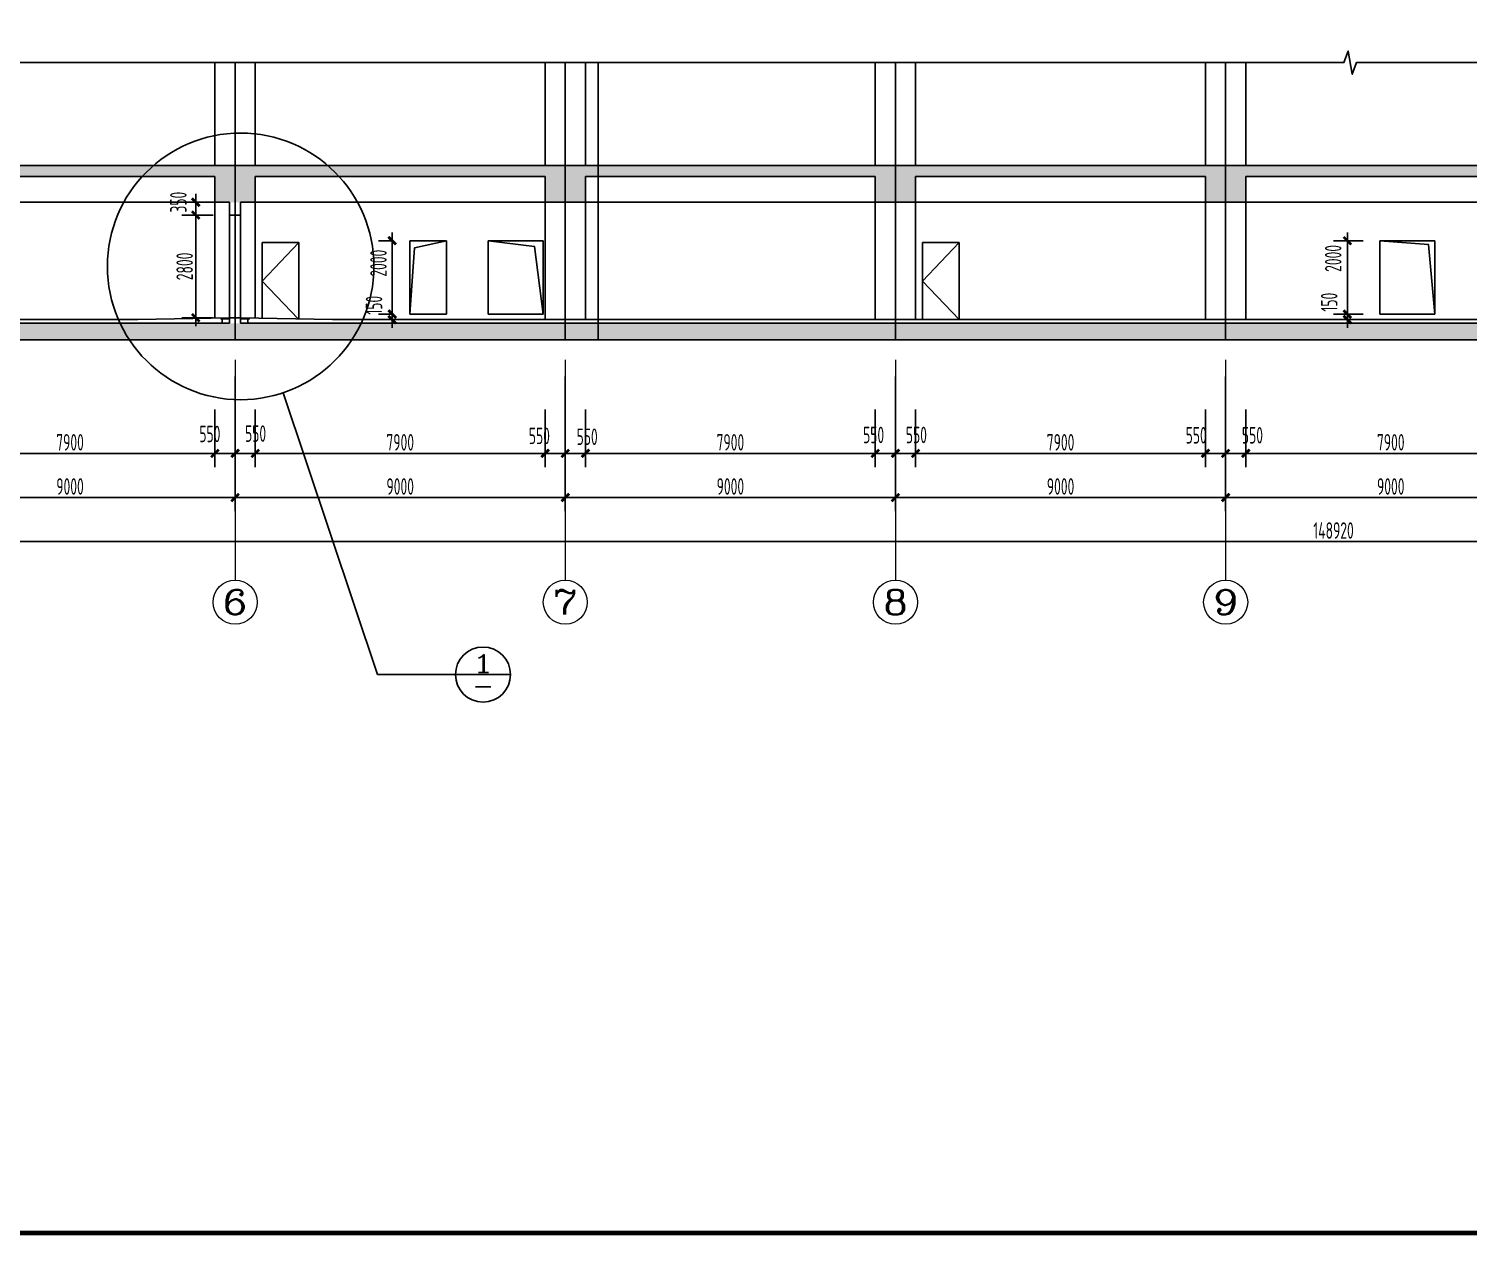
# Model space of a CAD drawing. Extents: x 1596194 to 1987057, y -212608 to 63160.
# Drawn here: x 1689812 to 1729047, y -212608 to -179728 of the extents above; entities that cross this region are included whole.
import ezdxf
from ezdxf.enums import TextEntityAlignment as Align

# ---------------------------------------------------------------- set-up
doc = ezdxf.new("R2010")
doc.units = 0
doc.header["$LTSCALE"] = 100
doc.header["$MEASUREMENT"] = 0
doc.layers.get('0').update_dxf_attribs({"linetype": 'CONTINUOUS'})
doc.layers.get('DEFPOINTS').update_dxf_attribs({"linetype": 'CONTINUOUS'})
doc.layers.add('AXIS', color=3, linetype='CONTINUOUS', lineweight=9)
for name, color, linetype in [('AXIS_TEXT', 7, 'CONTINUOUS'), ('COLUMN', 1, 'CONTINUOUS'), ('DOTE', 251, 'CONTINUOUS'), ('HA', 150, 'CONTINUOUS'), ('PUB_DIM', 3, 'CONTINUOUS'), ('PUB_TEXT', 30, 'CONTINUOUS'), ('WALL', 2, 'CONTINUOUS'), ('WINDOW', 4, 'CONTINUOUS')]:
    doc.layers.add(name, color=color, linetype=linetype)
doc.styles.add('_TCH_AXIS', font='COMPLEX.shx', dxfattribs={"width": 0.55})
doc.styles.add('_TCH_LABEL', font='COMPLEX', dxfattribs={"bigfont": 'GBCBIG'})
doc.styles.add('COMPLEX', font='COMPLEX.shx')
doc.styles.add('DIM_FONT', font='SYSZ.shx', dxfattribs={"width": 0.7, "bigfont": 'SYFS.shx'})
doc.dimstyles.new('DIMN150', dxfattribs={"dimscale": 1.5, "dimtxt": 300, "dimasz": 1, "dimexe": 250, "dimexo": 300, "dimgap": 30, "dimtad": 1, "dimdec": 0, "dimzin": 0, "dimdsep": 46, "dimtxsty": 'DIM_FONT', "dimblk": 'ARCHTICK', "dimcen": 0.09, "dimclrt": 7, "dimazin": 2, "dimtfac": 1, "dimtdec": 0, "dimtix": 1, "dimtmove": 2, "dimatfit": 3, "dimldrblk": 'DOT', "dimfxl": 0, "dimtolj": 1, "dimtzin": 0, "dimarcsym": 0})

# ---------------------------------------------------------------- blocks, each defined once
blk = doc.blocks.new('_archtick')
blk.add_line((-150, 0), (150, 0))
at = {"const_width": 50}
blk.add_lwpolyline([(-70, -70), (70, 70)], dxfattribs=at)
blk = doc.blocks.new('*D249')
at = {"layer": 'DEFPOINTS', "color": 0}
for p in [(1725753, -185504), (1726636, -185504), (1726636, -187504)]:
    blk.add_point(p, dxfattribs=at)
at = {"layer": 'PUB_DIM', "color": 0, "lineweight": -2}
for p, q in [((1726186, -185504), (1725378, -185504)), ((1725753, -187504), (1725753, -185504)), ((1726186, -187504), (1725378, -187504))]:
    blk.add_line(p, q, dxfattribs=at)
at = {"layer": 'PUB_DIM', "color": 0, "lineweight": -2, "xscale": 1.5, "yscale": 1.5, "zscale": 1.5}
for p, rotation in [((1725753, -185504), 90), ((1725753, -187504), 270)]:
    blk.add_blockref('_archtick', p, dxfattribs=dict(at, rotation=rotation))
at = {"layer": 'PUB_DIM', "color": 7, "insert": (1725368, -185986), "char_height": 450, "attachment_point": 5, "rotation": 90, "style": 'DIM_FONT'}
blk.add_mtext('\\A1;2000', dxfattribs=at)
blk = doc.blocks.new('_Dot')
at = {"color": 0, "linetype": 'ByBlock', "lineweight": -2}
blk.add_line((-0.5, 0), (-1, 0), dxfattribs=at)
at = {"color": 0, "linetype": 'ByBlock', "const_width": 0.5}
blk.add_lwpolyline([(-0.25, 0, 1), (0.25, 0, 1)], format="xyb", close=True, dxfattribs=at)
blk = doc.blocks.new('*D250')
at = {"layer": 'DEFPOINTS', "color": 0}
for p in [(1725753, -187504), (1726636, -187504), (1726636, -187654)]:
    blk.add_point(p, dxfattribs=at)
at = {"layer": 'PUB_DIM', "color": 0, "lineweight": -2}
for p, q in [((1726186, -187504), (1725378, -187504)), ((1725753, -187654), (1725753, -187504)), ((1726186, -187654), (1725378, -187654))]:
    blk.add_line(p, q, dxfattribs=at)
at = {"layer": 'PUB_DIM', "color": 0, "lineweight": -2, "xscale": 1.5, "yscale": 1.5, "zscale": 1.5}
for p, rotation in [((1725753, -187504), 90), ((1725753, -187654), 270)]:
    blk.add_blockref('_archtick', p, dxfattribs=dict(at, rotation=rotation))
at = {"layer": 'PUB_DIM', "color": 7, "insert": (1725258, -187178), "char_height": 450, "attachment_point": 5, "rotation": 90, "style": 'DIM_FONT'}
blk.add_mtext('\\A1;150', dxfattribs=at)
blk = doc.blocks.new('*D255')
at = {"layer": 'DEFPOINTS', "color": 0}
for p in [(1699718, -185504), (1700196, -185504), (1700196, -187504)]:
    blk.add_point(p, dxfattribs=at)
at = {"layer": 'PUB_DIM', "color": 0, "lineweight": -2}
for p, q in [((1699746, -185504), (1699343, -185504)), ((1699718, -187504), (1699718, -185504)), ((1699746, -187504), (1699343, -187504))]:
    blk.add_line(p, q, dxfattribs=at)
at = {"layer": 'PUB_DIM', "color": 0, "lineweight": -2, "xscale": 1.5, "yscale": 1.5, "zscale": 1.5}
for p, rotation in [((1699718, -185504), 90), ((1699718, -187504), 270)]:
    blk.add_blockref('_archtick', p, dxfattribs=dict(at, rotation=rotation))
at = {"layer": 'PUB_DIM', "color": 7, "insert": (1699343, -186116), "char_height": 450, "attachment_point": 5, "rotation": 90, "style": 'DIM_FONT'}
blk.add_mtext('\\A1;2000', dxfattribs=at)
blk = doc.blocks.new('*D256')
at = {"layer": 'DEFPOINTS', "color": 0}
for p in [(1699718, -187504), (1700196, -187504), (1700196, -187654)]:
    blk.add_point(p, dxfattribs=at)
at = {"layer": 'PUB_DIM', "color": 0, "lineweight": -2}
for p, q in [((1699746, -187504), (1699343, -187504)), ((1699718, -187654), (1699718, -187504)), ((1699746, -187654), (1699343, -187654))]:
    blk.add_line(p, q, dxfattribs=at)
at = {"layer": 'PUB_DIM', "color": 0, "lineweight": -2, "xscale": 1.5, "yscale": 1.5, "zscale": 1.5}
for p, rotation in [((1699718, -187504), 90), ((1699718, -187654), 270)]:
    blk.add_blockref('_archtick', p, dxfattribs=dict(at, rotation=rotation))
at = {"layer": 'PUB_DIM', "color": 7, "insert": (1699223, -187262), "char_height": 450, "attachment_point": 5, "rotation": 90, "style": 'DIM_FONT'}
blk.add_mtext('\\A1;150', dxfattribs=at)
blk = doc.blocks.new('*D257')
at = {"layer": 'DEFPOINTS', "color": 0}
for p in [(1694363, -184804), (1695286, -184804), (1695286, -187604)]:
    blk.add_point(p, dxfattribs=at)
at = {"layer": 'PUB_DIM', "color": 0, "lineweight": -2}
for p, q in [((1694836, -184804), (1693988, -184804)), ((1694363, -187604), (1694363, -184804)), ((1694836, -187604), (1693988, -187604))]:
    blk.add_line(p, q, dxfattribs=at)
at = {"layer": 'PUB_DIM', "color": 0, "lineweight": -2, "xscale": 1.5, "yscale": 1.5, "zscale": 1.5}
for p, rotation in [((1694363, -184804), 90), ((1694363, -187604), 270)]:
    blk.add_blockref('_archtick', p, dxfattribs=dict(at, rotation=rotation))
at = {"layer": 'PUB_DIM', "color": 7, "insert": (1694060, -186204), "char_height": 450, "attachment_point": 5, "rotation": 90, "style": 'DIM_FONT'}
blk.add_mtext('\\A1;2800', dxfattribs=at)
blk = doc.blocks.new('*D258')
at = {"layer": 'DEFPOINTS', "color": 0}
for p in [(1694363, -184454), (1695286, -184454), (1695286, -184804)]:
    blk.add_point(p, dxfattribs=at)
at = {"layer": 'PUB_DIM', "color": 0, "lineweight": -2}
for p, q in [((1694836, -184454), (1693988, -184454)), ((1694363, -184804), (1694363, -184454)), ((1694836, -184804), (1693988, -184804))]:
    blk.add_line(p, q, dxfattribs=at)
at = {"layer": 'PUB_DIM', "color": 0, "lineweight": -2, "xscale": 1.5, "yscale": 1.5, "zscale": 1.5}
for p, rotation in [((1694363, -184454), 90), ((1694363, -184804), 270)]:
    blk.add_blockref('_archtick', p, dxfattribs=dict(at, rotation=rotation))
at = {"layer": 'PUB_DIM', "color": 7, "insert": (1693889, -184453), "char_height": 450, "attachment_point": 5, "rotation": 90, "style": 'DIM_FONT'}
blk.add_mtext('\\A1;350', dxfattribs=at)
blk = doc.blocks.new('*D452')
at = {"layer": 'DEFPOINTS', "color": 0}
for p in [(1722986, -189654), (1730886, -189654), (1730886, -191300)]:
    blk.add_point(p, dxfattribs=at)
at = {"layer": 'PUB_DIM', "color": 0, "lineweight": -2}
for p, q in [((1722986, -190104), (1722986, -191675)), ((1730886, -190104), (1730886, -191675)), ((1722986, -191300), (1730886, -191300))]:
    blk.add_line(p, q, dxfattribs=at)
at = {"layer": 'PUB_DIM', "color": 0, "lineweight": -2, "xscale": 1.5, "yscale": 1.5, "zscale": 1.5, "rotation": 180}
blk.add_blockref('_archtick', (1722986, -191300), dxfattribs=at)
at = {"layer": 'PUB_DIM', "color": 0, "lineweight": -2, "xscale": 1.5, "yscale": 1.5, "zscale": 1.5}
blk.add_blockref('_archtick', (1730886, -191300), dxfattribs=at)
at = {"layer": 'PUB_DIM', "color": 7, "insert": (1726936, -190998), "char_height": 450, "attachment_point": 5, "style": 'DIM_FONT'}
blk.add_mtext('\\A1;7900', dxfattribs=at)
blk = doc.blocks.new('*D453')
at = {"layer": 'DEFPOINTS', "color": 0}
for p in [(1722436, -189654), (1722986, -189654), (1722986, -191300)]:
    blk.add_point(p, dxfattribs=at)
at = {"layer": 'PUB_DIM', "color": 0, "lineweight": -2}
for p, q in [((1722436, -190104), (1722436, -191675)), ((1722986, -190104), (1722986, -191675)), ((1722436, -191300), (1722986, -191300))]:
    blk.add_line(p, q, dxfattribs=at)
at = {"layer": 'PUB_DIM', "color": 0, "lineweight": -2, "xscale": 1.5, "yscale": 1.5, "zscale": 1.5, "rotation": 180}
blk.add_blockref('_archtick', (1722436, -191300), dxfattribs=at)
at = {"layer": 'PUB_DIM', "color": 0, "lineweight": -2, "xscale": 1.5, "yscale": 1.5, "zscale": 1.5}
blk.add_blockref('_archtick', (1722986, -191300), dxfattribs=at)
at = {"layer": 'PUB_DIM', "color": 7, "insert": (1723166, -190806), "char_height": 450, "attachment_point": 5, "style": 'DIM_FONT'}
blk.add_mtext('\\A1;550', dxfattribs=at)
blk = doc.blocks.new('*D454')
at = {"layer": 'DEFPOINTS', "color": 0}
for p in [(1721886, -189654), (1722436, -189654), (1722436, -191300)]:
    blk.add_point(p, dxfattribs=at)
at = {"layer": 'PUB_DIM', "color": 0, "lineweight": -2}
for p, q in [((1721886, -190104), (1721886, -191675)), ((1722436, -190104), (1722436, -191675)), ((1721886, -191300), (1722436, -191300))]:
    blk.add_line(p, q, dxfattribs=at)
at = {"layer": 'PUB_DIM', "color": 0, "lineweight": -2, "xscale": 1.5, "yscale": 1.5, "zscale": 1.5, "rotation": 180}
blk.add_blockref('_archtick', (1721886, -191300), dxfattribs=at)
at = {"layer": 'PUB_DIM', "color": 0, "lineweight": -2, "xscale": 1.5, "yscale": 1.5, "zscale": 1.5}
blk.add_blockref('_archtick', (1722436, -191300), dxfattribs=at)
at = {"layer": 'PUB_DIM', "color": 7, "insert": (1721633, -190806), "char_height": 450, "attachment_point": 5, "style": 'DIM_FONT'}
blk.add_mtext('\\A1;550', dxfattribs=at)
blk = doc.blocks.new('*D455')
at = {"layer": 'DEFPOINTS', "color": 0}
for p in [(1713986, -189654), (1721886, -189654), (1721886, -191300)]:
    blk.add_point(p, dxfattribs=at)
at = {"layer": 'PUB_DIM', "color": 0, "lineweight": -2}
for p, q in [((1713986, -190104), (1713986, -191675)), ((1721886, -190104), (1721886, -191675)), ((1713986, -191300), (1721886, -191300))]:
    blk.add_line(p, q, dxfattribs=at)
at = {"layer": 'PUB_DIM', "color": 0, "lineweight": -2, "xscale": 1.5, "yscale": 1.5, "zscale": 1.5, "rotation": 180}
blk.add_blockref('_archtick', (1713986, -191300), dxfattribs=at)
at = {"layer": 'PUB_DIM', "color": 0, "lineweight": -2, "xscale": 1.5, "yscale": 1.5, "zscale": 1.5}
blk.add_blockref('_archtick', (1721886, -191300), dxfattribs=at)
at = {"layer": 'PUB_DIM', "color": 7, "insert": (1717936, -190998), "char_height": 450, "attachment_point": 5, "style": 'DIM_FONT'}
blk.add_mtext('\\A1;7900', dxfattribs=at)
blk = doc.blocks.new('*D456')
at = {"layer": 'DEFPOINTS', "color": 0}
for p in [(1713436, -189654), (1713986, -189654), (1713986, -191300)]:
    blk.add_point(p, dxfattribs=at)
at = {"layer": 'PUB_DIM', "color": 0, "lineweight": -2}
for p, q in [((1713436, -190104), (1713436, -191675)), ((1713986, -190104), (1713986, -191675)), ((1713436, -191300), (1713986, -191300))]:
    blk.add_line(p, q, dxfattribs=at)
at = {"layer": 'PUB_DIM', "color": 0, "lineweight": -2, "xscale": 1.5, "yscale": 1.5, "zscale": 1.5, "rotation": 180}
blk.add_blockref('_archtick', (1713436, -191300), dxfattribs=at)
at = {"layer": 'PUB_DIM', "color": 0, "lineweight": -2, "xscale": 1.5, "yscale": 1.5, "zscale": 1.5}
blk.add_blockref('_archtick', (1713986, -191300), dxfattribs=at)
at = {"layer": 'PUB_DIM', "color": 7, "insert": (1714006, -190797), "char_height": 450, "attachment_point": 5, "style": 'DIM_FONT'}
blk.add_mtext('\\A1;550', dxfattribs=at)
blk = doc.blocks.new('*D457')
at = {"layer": 'DEFPOINTS', "color": 0}
for p in [(1712886, -189654), (1713436, -189654), (1713436, -191300)]:
    blk.add_point(p, dxfattribs=at)
at = {"layer": 'PUB_DIM', "color": 0, "lineweight": -2}
for p, q in [((1712886, -190104), (1712886, -191675)), ((1713436, -190104), (1713436, -191675)), ((1712886, -191300), (1713436, -191300))]:
    blk.add_line(p, q, dxfattribs=at)
at = {"layer": 'PUB_DIM', "color": 0, "lineweight": -2, "xscale": 1.5, "yscale": 1.5, "zscale": 1.5, "rotation": 180}
blk.add_blockref('_archtick', (1712886, -191300), dxfattribs=at)
at = {"layer": 'PUB_DIM', "color": 0, "lineweight": -2, "xscale": 1.5, "yscale": 1.5, "zscale": 1.5}
blk.add_blockref('_archtick', (1713436, -191300), dxfattribs=at)
at = {"layer": 'PUB_DIM', "color": 7, "insert": (1712840, -190797), "char_height": 450, "attachment_point": 5, "style": 'DIM_FONT'}
blk.add_mtext('\\A1;550', dxfattribs=at)
blk = doc.blocks.new('*D458')
at = {"layer": 'DEFPOINTS', "color": 0}
for p in [(1704986, -189654), (1712886, -189654), (1712886, -191300)]:
    blk.add_point(p, dxfattribs=at)
at = {"layer": 'PUB_DIM', "color": 0, "lineweight": -2}
for p, q in [((1704986, -190104), (1704986, -191675)), ((1712886, -190104), (1712886, -191675)), ((1704986, -191300), (1712886, -191300))]:
    blk.add_line(p, q, dxfattribs=at)
at = {"layer": 'PUB_DIM', "color": 0, "lineweight": -2, "xscale": 1.5, "yscale": 1.5, "zscale": 1.5, "rotation": 180}
blk.add_blockref('_archtick', (1704986, -191300), dxfattribs=at)
at = {"layer": 'PUB_DIM', "color": 0, "lineweight": -2, "xscale": 1.5, "yscale": 1.5, "zscale": 1.5}
blk.add_blockref('_archtick', (1712886, -191300), dxfattribs=at)
at = {"layer": 'PUB_DIM', "color": 7, "insert": (1708936, -190998), "char_height": 450, "attachment_point": 5, "style": 'DIM_FONT'}
blk.add_mtext('\\A1;7900', dxfattribs=at)
blk = doc.blocks.new('*D459')
at = {"layer": 'DEFPOINTS', "color": 0}
for p in [(1704436, -189654), (1704986, -189654), (1704986, -191300)]:
    blk.add_point(p, dxfattribs=at)
at = {"layer": 'PUB_DIM', "color": 0, "lineweight": -2}
for p, q in [((1704436, -190104), (1704436, -191675)), ((1704986, -190104), (1704986, -191675)), ((1704436, -191300), (1704986, -191300))]:
    blk.add_line(p, q, dxfattribs=at)
at = {"layer": 'PUB_DIM', "color": 0, "lineweight": -2, "xscale": 1.5, "yscale": 1.5, "zscale": 1.5, "rotation": 180}
blk.add_blockref('_archtick', (1704436, -191300), dxfattribs=at)
at = {"layer": 'PUB_DIM', "color": 0, "lineweight": -2, "xscale": 1.5, "yscale": 1.5, "zscale": 1.5}
blk.add_blockref('_archtick', (1704986, -191300), dxfattribs=at)
at = {"layer": 'PUB_DIM', "color": 7, "insert": (1705032, -190847), "char_height": 450, "attachment_point": 5, "style": 'DIM_FONT'}
blk.add_mtext('\\A1;550', dxfattribs=at)
blk = doc.blocks.new('*D460')
at = {"layer": 'DEFPOINTS', "color": 0}
for p in [(1703886, -189654), (1704436, -189654), (1704436, -191300)]:
    blk.add_point(p, dxfattribs=at)
at = {"layer": 'PUB_DIM', "color": 0, "lineweight": -2}
for p, q in [((1703886, -190104), (1703886, -191675)), ((1704436, -190104), (1704436, -191675)), ((1703886, -191300), (1704436, -191300))]:
    blk.add_line(p, q, dxfattribs=at)
at = {"layer": 'PUB_DIM', "color": 0, "lineweight": -2, "xscale": 1.5, "yscale": 1.5, "zscale": 1.5, "rotation": 180}
blk.add_blockref('_archtick', (1703886, -191300), dxfattribs=at)
at = {"layer": 'PUB_DIM', "color": 0, "lineweight": -2, "xscale": 1.5, "yscale": 1.5, "zscale": 1.5}
blk.add_blockref('_archtick', (1704436, -191300), dxfattribs=at)
at = {"layer": 'PUB_DIM', "color": 7, "insert": (1703729, -190823), "char_height": 450, "attachment_point": 5, "style": 'DIM_FONT'}
blk.add_mtext('\\A1;550', dxfattribs=at)
blk = doc.blocks.new('*D461')
at = {"layer": 'DEFPOINTS', "color": 0}
for p in [(1695986, -189654), (1703886, -189654), (1703886, -191300)]:
    blk.add_point(p, dxfattribs=at)
at = {"layer": 'PUB_DIM', "color": 0, "lineweight": -2}
for p, q in [((1695986, -190104), (1695986, -191675)), ((1703886, -190104), (1703886, -191675)), ((1695986, -191300), (1703886, -191300))]:
    blk.add_line(p, q, dxfattribs=at)
at = {"layer": 'PUB_DIM', "color": 0, "lineweight": -2, "xscale": 1.5, "yscale": 1.5, "zscale": 1.5, "rotation": 180}
blk.add_blockref('_archtick', (1695986, -191300), dxfattribs=at)
at = {"layer": 'PUB_DIM', "color": 0, "lineweight": -2, "xscale": 1.5, "yscale": 1.5, "zscale": 1.5}
blk.add_blockref('_archtick', (1703886, -191300), dxfattribs=at)
at = {"layer": 'PUB_DIM', "color": 7, "insert": (1699936, -190998), "char_height": 450, "attachment_point": 5, "style": 'DIM_FONT'}
blk.add_mtext('\\A1;7900', dxfattribs=at)
blk = doc.blocks.new('*D462')
at = {"layer": 'DEFPOINTS', "color": 0}
for p in [(1695436, -189654), (1695986, -189654), (1695986, -191300)]:
    blk.add_point(p, dxfattribs=at)
at = {"layer": 'PUB_DIM', "color": 0, "lineweight": -2}
for p, q in [((1695436, -190104), (1695436, -191675)), ((1695986, -190104), (1695986, -191675)), ((1695436, -191300), (1695986, -191300))]:
    blk.add_line(p, q, dxfattribs=at)
at = {"layer": 'PUB_DIM', "color": 0, "lineweight": -2, "xscale": 1.5, "yscale": 1.5, "zscale": 1.5, "rotation": 180}
blk.add_blockref('_archtick', (1695436, -191300), dxfattribs=at)
at = {"layer": 'PUB_DIM', "color": 0, "lineweight": -2, "xscale": 1.5, "yscale": 1.5, "zscale": 1.5}
blk.add_blockref('_archtick', (1695986, -191300), dxfattribs=at)
at = {"layer": 'PUB_DIM', "color": 7, "insert": (1695994, -190760), "char_height": 450, "attachment_point": 5, "style": 'DIM_FONT'}
blk.add_mtext('\\A1;550', dxfattribs=at)
blk = doc.blocks.new('*D463')
at = {"layer": 'DEFPOINTS', "color": 0}
for p in [(1694886, -189654), (1695436, -189654), (1695436, -191300)]:
    blk.add_point(p, dxfattribs=at)
at = {"layer": 'PUB_DIM', "color": 0, "lineweight": -2}
for p, q in [((1694886, -190104), (1694886, -191675)), ((1695436, -190104), (1695436, -191675)), ((1694886, -191300), (1695436, -191300))]:
    blk.add_line(p, q, dxfattribs=at)
at = {"layer": 'PUB_DIM', "color": 0, "lineweight": -2, "xscale": 1.5, "yscale": 1.5, "zscale": 1.5, "rotation": 180}
blk.add_blockref('_archtick', (1694886, -191300), dxfattribs=at)
at = {"layer": 'PUB_DIM', "color": 0, "lineweight": -2, "xscale": 1.5, "yscale": 1.5, "zscale": 1.5}
blk.add_blockref('_archtick', (1695436, -191300), dxfattribs=at)
at = {"layer": 'PUB_DIM', "color": 7, "insert": (1694748, -190770), "char_height": 450, "attachment_point": 5, "style": 'DIM_FONT'}
blk.add_mtext('\\A1;550', dxfattribs=at)
blk = doc.blocks.new('*D464')
at = {"layer": 'DEFPOINTS', "color": 0}
for p in [(1686986, -189654), (1694886, -189654), (1694886, -191300)]:
    blk.add_point(p, dxfattribs=at)
at = {"layer": 'PUB_DIM', "color": 0, "lineweight": -2}
for p, q in [((1686986, -190104), (1686986, -191675)), ((1694886, -190104), (1694886, -191675)), ((1686986, -191300), (1694886, -191300))]:
    blk.add_line(p, q, dxfattribs=at)
at = {"layer": 'PUB_DIM', "color": 0, "lineweight": -2, "xscale": 1.5, "yscale": 1.5, "zscale": 1.5, "rotation": 180}
blk.add_blockref('_archtick', (1686986, -191300), dxfattribs=at)
at = {"layer": 'PUB_DIM', "color": 0, "lineweight": -2, "xscale": 1.5, "yscale": 1.5, "zscale": 1.5}
blk.add_blockref('_archtick', (1694886, -191300), dxfattribs=at)
at = {"layer": 'PUB_DIM', "color": 7, "insert": (1690936, -190998), "char_height": 450, "attachment_point": 5, "style": 'DIM_FONT'}
blk.add_mtext('\\A1;7900', dxfattribs=at)
blk = doc.blocks.new('_AXISO')
blk.add_circle((0, 0), 0.5)
at = {"layer": 'AXIS_TEXT', "style": 'COMPLEX', "width": 1.041667}
blk.add_attdef('A', text='', height=0.56, dxfattribs=at).set_placement((-0.25, -0.28), (0.25, -0.28), align=Align.FIT)
blk = doc.blocks.new('*D1330')
at = {"layer": 'AXIS', "color": 0, "lineweight": -2}
for p, q in [((1650916, -189204), (1650916, -194079)), ((1799836, -189204), (1799836, -194079)), ((1650916, -193704), (1799836, -193704))]:
    blk.add_line(p, q, dxfattribs=at)
at = {"layer": 'DEFPOINTS', "color": 0}
for p in [(1650916, -188754), (1799836, -188754), (1799836, -193704)]:
    blk.add_point(p, dxfattribs=at)
at = {"layer": 'AXIS', "color": 0, "lineweight": -2, "xscale": 1.5, "yscale": 1.5, "zscale": 1.5, "rotation": 180}
blk.add_blockref('_archtick', (1650916, -193704), dxfattribs=at)
at = {"layer": 'AXIS', "color": 0, "lineweight": -2, "xscale": 1.5, "yscale": 1.5, "zscale": 1.5}
blk.add_blockref('_archtick', (1799836, -193704), dxfattribs=at)
at = {"layer": 'AXIS', "color": 7, "insert": (1725376, -193401), "char_height": 450, "attachment_point": 5, "style": 'DIM_FONT'}
blk.add_mtext('\\A1;148920', dxfattribs=at)
blk = doc.blocks.new('*D1335')
at = {"layer": 'AXIS', "color": 0, "lineweight": -2}
for p, q in [((1686436, -189204), (1686436, -192879)), ((1695436, -189204), (1695436, -192879)), ((1686436, -192504), (1695436, -192504))]:
    blk.add_line(p, q, dxfattribs=at)
at = {"layer": 'DEFPOINTS', "color": 0}
for p in [(1686436, -188754), (1695436, -188754), (1695436, -192504)]:
    blk.add_point(p, dxfattribs=at)
at = {"layer": 'AXIS', "color": 0, "lineweight": -2, "xscale": 1.5, "yscale": 1.5, "zscale": 1.5, "rotation": 180}
blk.add_blockref('_archtick', (1686436, -192504), dxfattribs=at)
at = {"layer": 'AXIS', "color": 0, "lineweight": -2, "xscale": 1.5, "yscale": 1.5, "zscale": 1.5}
blk.add_blockref('_archtick', (1695436, -192504), dxfattribs=at)
at = {"layer": 'AXIS', "color": 7, "insert": (1690936, -192201), "char_height": 450, "attachment_point": 5, "style": 'DIM_FONT'}
blk.add_mtext('\\A1;9000', dxfattribs=at)
blk = doc.blocks.new('*D1336')
at = {"layer": 'AXIS', "color": 0, "lineweight": -2}
for p, q in [((1695436, -189204), (1695436, -192879)), ((1704436, -189204), (1704436, -192879)), ((1695436, -192504), (1704436, -192504))]:
    blk.add_line(p, q, dxfattribs=at)
at = {"layer": 'DEFPOINTS', "color": 0}
for p in [(1695436, -188754), (1704436, -188754), (1704436, -192504)]:
    blk.add_point(p, dxfattribs=at)
at = {"layer": 'AXIS', "color": 0, "lineweight": -2, "xscale": 1.5, "yscale": 1.5, "zscale": 1.5, "rotation": 180}
blk.add_blockref('_archtick', (1695436, -192504), dxfattribs=at)
at = {"layer": 'AXIS', "color": 0, "lineweight": -2, "xscale": 1.5, "yscale": 1.5, "zscale": 1.5}
blk.add_blockref('_archtick', (1704436, -192504), dxfattribs=at)
at = {"layer": 'AXIS', "color": 7, "insert": (1699936, -192201), "char_height": 450, "attachment_point": 5, "style": 'DIM_FONT'}
blk.add_mtext('\\A1;9000', dxfattribs=at)
blk = doc.blocks.new('*D1337')
at = {"layer": 'AXIS', "color": 0, "lineweight": -2}
for p, q in [((1704436, -189204), (1704436, -192879)), ((1713436, -189204), (1713436, -192879)), ((1704436, -192504), (1713436, -192504))]:
    blk.add_line(p, q, dxfattribs=at)
at = {"layer": 'DEFPOINTS', "color": 0}
for p in [(1704436, -188754), (1713436, -188754), (1713436, -192504)]:
    blk.add_point(p, dxfattribs=at)
at = {"layer": 'AXIS', "color": 0, "lineweight": -2, "xscale": 1.5, "yscale": 1.5, "zscale": 1.5, "rotation": 180}
blk.add_blockref('_archtick', (1704436, -192504), dxfattribs=at)
at = {"layer": 'AXIS', "color": 0, "lineweight": -2, "xscale": 1.5, "yscale": 1.5, "zscale": 1.5}
blk.add_blockref('_archtick', (1713436, -192504), dxfattribs=at)
at = {"layer": 'AXIS', "color": 7, "insert": (1708936, -192201), "char_height": 450, "attachment_point": 5, "style": 'DIM_FONT'}
blk.add_mtext('\\A1;9000', dxfattribs=at)
blk = doc.blocks.new('*D1338')
at = {"layer": 'AXIS', "color": 0, "lineweight": -2}
for p, q in [((1713436, -189204), (1713436, -192879)), ((1722436, -189204), (1722436, -192879)), ((1713436, -192504), (1722436, -192504))]:
    blk.add_line(p, q, dxfattribs=at)
at = {"layer": 'DEFPOINTS', "color": 0}
for p in [(1713436, -188754), (1722436, -188754), (1722436, -192504)]:
    blk.add_point(p, dxfattribs=at)
at = {"layer": 'AXIS', "color": 0, "lineweight": -2, "xscale": 1.5, "yscale": 1.5, "zscale": 1.5, "rotation": 180}
blk.add_blockref('_archtick', (1713436, -192504), dxfattribs=at)
at = {"layer": 'AXIS', "color": 0, "lineweight": -2, "xscale": 1.5, "yscale": 1.5, "zscale": 1.5}
blk.add_blockref('_archtick', (1722436, -192504), dxfattribs=at)
at = {"layer": 'AXIS', "color": 7, "insert": (1717936, -192201), "char_height": 450, "attachment_point": 5, "style": 'DIM_FONT'}
blk.add_mtext('\\A1;9000', dxfattribs=at)
blk = doc.blocks.new('*D1339')
at = {"layer": 'AXIS', "color": 0, "lineweight": -2}
for p, q in [((1722436, -189204), (1722436, -192879)), ((1731436, -189204), (1731436, -192879)), ((1722436, -192504), (1731436, -192504))]:
    blk.add_line(p, q, dxfattribs=at)
at = {"layer": 'DEFPOINTS', "color": 0}
for p in [(1722436, -188754), (1731436, -188754), (1731436, -192504)]:
    blk.add_point(p, dxfattribs=at)
at = {"layer": 'AXIS', "color": 0, "lineweight": -2, "xscale": 1.5, "yscale": 1.5, "zscale": 1.5, "rotation": 180}
blk.add_blockref('_archtick', (1722436, -192504), dxfattribs=at)
at = {"layer": 'AXIS', "color": 0, "lineweight": -2, "xscale": 1.5, "yscale": 1.5, "zscale": 1.5}
blk.add_blockref('_archtick', (1731436, -192504), dxfattribs=at)
at = {"layer": 'AXIS', "color": 7, "insert": (1726936, -192201), "char_height": 450, "attachment_point": 5, "style": 'DIM_FONT'}
blk.add_mtext('\\A1;9000', dxfattribs=at)

msp = doc.modelspace()

# ---------------------------------------------------------------- hatches: boundary and pattern name
at = {"layer": 'HA'}
h = msp.add_hatch(dxfattribs=at)
h.set_pattern_fill('钢筋混凝土', color=256, scale=300, style=0)
h.set_pattern_definition([(45, (0, 0), (-530.3301, 530.3301), []), (50, (0, 0), (2151.7805, -188.2564), [225, -2475]), (355, (0, 0), (-416.254, 2256.5764), [180, -1980]), (100.4514, (179.3, -15.7), (1735.5281, 2068.3186), [191.2206, -2103.4263]), (46.1842, (0, 600), (3201.723, -496.557), [337.5, -3712.5]), (96.6356, (266.8, 558.6), (2803.988, 2922.3536), [286.831, -3155.139]), (351.1842, (0, 600), (2803.986, 2922.356), [270, -2970]), (21, (300, 450), (1790.7212, -1207.8567), [225, -2475]), (326, (300, 450), (729.946, 2175.4501), [180, -1980]), (71.4514, (449.2, 349.3), (2520.668, 967.5915), [191.2206, -2103.4263]), (37.5, (0, 0), (36.47957, 998.68156), [0, -1956, 0, -2010, 0, -1987.5]), (7.5, (0, 0), (789.2086, 1183.23514), [0, -1146, 0, -1911, 0, -757.5]), (327.5, (-669, 0), (1601.4673, -67.6646), [0, -750, 0, -2340, 0, -3105]), (317.5, (-969, 0), (1749.5585, 300.315), [0, -975, 0, -1554, 0, -2205])])
h.paths.add_polyline_path([(1686986.073, -183753.58), (1694886.073, -183753.58), (1694886.073, -184453.58), (1695986.073, -184453.58), (1695986.073, -183753.58), (1703886.073, -183753.58), (1703886.073, -184453.58), (1704986.073, -184453.58), (1704986.073, -183753.58), (1712886.073, -183753.58), (1712886.073, -184453.58), (1713986.073, -184453.58), (1713986.073, -183753.58), (1721886.073, -183753.58), (1721886.073, -184453.58), (1722986.073, -184453.58), (1722986.073, -183753.58), (1730886.073, -183753.58), (1730886.073, -184453.58), (1731986.073, -184453.58), (1731986.073, -183753.58), (1739036.073, -183753.58), (1739036.073, -184453.58), (1740136.073, -184453.58), (1740136.073, -183753.58), (1740221.073, -183753.58), (1740221.073, -183453.58), (1649042.019, -183453.58), (1649042.019, -189203.58), (1648542.019, -189203.58), (1648542.019, -189653.58), (1668761.073, -189653.58), (1668761.073, -188203.58), (1800636.073, -188203.58), (1800636.073, -187753.58), (1800136.073, -187753.58), (1800136.073, -184253.58), (1800136.073, -182953.58), (1799936.073, -182953.58), (1799936.073, -184553.58), (1799836.073, -184553.58), (1799836.073, -187753.58), (1798361.073, -187753.58), (1798361.073, -180650.662), (1798061.073, -180650.662), (1798061.073, -187753.58), (1668111.073, -187753.58), (1649342.019, -187753.58), (1649342.019, -183753.58), (1650795.536, -183753.58), (1650795.536, -184453.58), (1651137.202, -184453.58), (1651137.202, -183753.58), (1661811.073, -183753.58), (1661811.073, -187753.58), (1662111.073, -187753.58), (1662111.073, -183753.58), (1668109.27, -183753.58), (1668109.27, -184453.58), (1668761.073, -184453.58), (1668761.073, -183753.58), (1671420.992, -183753.58), (1671420.992, -184453.58), (1672552.332, -184453.58), (1672552.332, -183753.58), (1676886.073, -183753.58), (1676886.073, -184453.58), (1677986.073, -184453.58), (1677986.073, -183753.58), (1685886.073, -183753.58), (1685886.073, -184453.58), (1686986.073, -184453.58)])
h.paths.add_polyline_path([(1668111.073, -188003.58), (1668111.073, -189203.58), (1649342.019, -189203.58), (1649342.019, -188003.58)], flags=16)
h.paths.add_polyline_path([(1758761.073, -183753.58), (1767111.073, -183753.58), (1767111.073, -184453.58), (1767761.073, -184453.58), (1767761.073, -183753.58), (1776111.073, -183753.58), (1776111.073, -185703.58), (1776761.073, -185703.58), (1776761.073, -185103.58), (1785111.073, -185103.58), (1785111.073, -185703.58), (1785761.073, -185703.58), (1785761.073, -184353.58), (1792011.073, -184353.58), (1792011.073, -185253.58), (1792661.073, -185253.58), (1792661.073, -184353.58), (1798061.073, -184353.58), (1798061.073, -184053.58), (1785111.073, -184053.58), (1785111.073, -184803.58), (1776761.073, -184803.58), (1776761.073, -183453.58), (1776111.073, -183453.58), (1740251.073, -183453.58), (1740251.073, -183753.58), (1740336.073, -183753.58), (1740336.073, -184453.58), (1740986.073, -184453.58), (1740986.073, -183753.58), (1749111.073, -183753.58), (1749111.073, -184453.58), (1749761.073, -184453.58), (1749761.073, -183753.58), (1758111.073, -183753.58), (1758111.073, -184453.58), (1758761.073, -184453.58)], flags=17)
h = msp.add_hatch(dxfattribs=at)
h.set_pattern_fill('钢筋混凝土', color=256, scale=300, style=0)
h.set_pattern_definition([(45, (0, 0), (-530.3301, 530.3301), []), (50, (0, 0), (2151.7805, -188.2564), [225, -2475]), (355, (0, 0), (-416.254, 2256.5764), [180, -1980]), (100.4514, (179.3, -15.7), (1735.5281, 2068.3186), [191.2206, -2103.4263]), (46.1842, (0, 600), (3201.723, -496.557), [337.5, -3712.5]), (96.6356, (266.8, 558.6), (2803.988, 2922.3536), [286.831, -3155.139]), (351.1842, (0, 600), (2803.986, 2922.356), [270, -2970]), (21, (300, 450), (1790.7212, -1207.8567), [225, -2475]), (326, (300, 450), (729.946, 2175.45), [180, -1980]), (71.4514, (449.2, 349.3), (2520.668, 967.5915), [191.2206, -2103.4263]), (37.5, (0, 0), (36.47957, 998.68156), [0, -1956, 0, -2010, 0, -1987.5]), (7.5, (0, 0), (789.2086, 1183.23514), [0, -1146, 0, -1911, 0, -757.5]), (327.5, (-669, 0), (1601.4673, -67.6646), [0, -750, 0, -2340, 0, -3105]), (317.5, (-969, 0), (1749.5585, 300.315), [0, -975, 0, -1554, 0, -2205])])
h.paths.add_polyline_path([(1695436.073, -184453.58), (1695286.073, -184453.58), (1695286.073, -184803.58), (1695436.073, -184803.58)])
h.paths.add_polyline_path([(1695586.073, -184453.58), (1695436.073, -184453.58), (1695436.073, -184803.58), (1695586.073, -184803.58)])

# ---------------------------------------------------------------- linework, layer by layer
at = {"color": 50, "linetype": 'Continuous', "const_width": 120}
msp.add_lwpolyline([(1843468.163, -212548.112), (1625068.163, -212548.112), (1625068.163, -91048.112), (1843468.163, -91048.112)], close=True, dxfattribs=at)
at = {"layer": 'AXIS'}
for p, q in [((1695436.073, -188753.58), (1695436.073, -194753.58)), ((1704436.073, -188753.58), (1704436.073, -194753.58)), ((1713436.073, -188753.58), (1713436.073, -194753.58)), ((1722436.073, -188753.58), (1722436.073, -194753.58))]:
    msp.add_line(p, q, dxfattribs=at)
at = {"layer": 'COLUMN'}
for p, q in [((1694886.073, -180650.662), (1694886.073, -183453.58)), ((1695986.073, -180650.662), (1695986.073, -183453.58)), ((1703886.073, -180650.662), (1703886.073, -183453.58)), ((1704986.073, -180650.662), (1704986.073, -183453.58)), ((1712886.073, -180650.662), (1712886.073, -183453.58)), ((1713986.073, -180650.662), (1713986.073, -183453.58)), ((1721886.073, -180650.662), (1721886.073, -183453.58)), ((1722986.073, -180650.662), (1722986.073, -183453.58)), ((1694886.073, -184453.58), (1694886.073, -187611.58)), ((1695986.073, -184453.58), (1695986.073, -187611.58)), ((1703886.073, -184453.58), (1703886.073, -187653.58)), ((1704986.073, -184453.58), (1704986.073, -187653.58)), ((1712886.073, -184453.58), (1712886.073, -187653.58)), ((1713986.073, -184453.58), (1713986.073, -187653.58)), ((1721886.073, -184453.58), (1721886.073, -187653.58)), ((1722986.073, -184453.58), (1722986.073, -187653.58))]:
    msp.add_line(p, q, dxfattribs=at)
at = {"layer": 'DOTE'}
for p, q in [((1695436.073, -180650.662), (1695436.073, -188203.58)), ((1704436.073, -180650.662), (1704436.073, -188203.58)), ((1713436.073, -180650.662), (1713436.073, -188203.58)), ((1722436.073, -180650.662), (1722436.073, -188203.58))]:
    msp.add_line(p, q, dxfattribs=at)
at = {"layer": 'HA'}
msp.add_lwpolyline([(1644711.859, -180650.662), (1725660.85, -180650.662), (1725775.5, -180335.662), (1725886.586, -180965.662), (1725998.35, -180650.662), (1806947.34, -180650.662)], dxfattribs=at)
at = {"layer": 'PUB_DIM'}
for p, q in [((1696741.693, -189647.581), (1699318.771, -197327.834)), ((1699318.771, -197327.834), (1701442.899, -197327.834)), ((1702942.899, -197327.834), (1701442.899, -197327.834))]:
    msp.add_line(p, q, dxfattribs=at)
for centre, radius in [((1695586.073, -186203.58), 3632.713), ((1702192.899, -197327.834), 750)]:
    msp.add_circle(centre, radius, dxfattribs=at)
at = {"layer": 'WALL'}
for p, q in [((1649042.019, -183453.58), (1740221.073, -183453.58)), ((1686986.073, -183753.58), (1694886.073, -183753.58)), ((1694886.073, -184453.58), (1694886.073, -183753.58)), ((1695986.073, -183753.58), (1703886.073, -183753.58)), ((1695986.073, -184453.58), (1695986.073, -183753.58)), ((1703886.073, -184453.58), (1703886.073, -183753.58)), ((1704986.073, -183753.58), (1712886.073, -183753.58)), ((1704986.073, -184453.58), (1704986.073, -183753.58)), ((1712886.073, -184453.58), (1712886.073, -183753.58)), ((1713986.073, -184453.58), (1713986.073, -183753.58)), ((1713986.073, -183753.58), (1721886.073, -183753.58)), ((1721886.073, -184453.58), (1721886.073, -183753.58)), ((1722986.073, -183753.58), (1730886.073, -183753.58)), ((1722986.073, -184453.58), (1722986.073, -183753.58)), ((1695286.073, -184453.58), (1694886.073, -184453.58)), ((1695286.073, -184453.58), (1695286.073, -184803.58)), ((1695586.073, -184453.58), (1695586.073, -184803.58)), ((1695986.073, -184453.58), (1695586.073, -184453.58)), ((1704986.073, -184453.58), (1703886.073, -184453.58)), ((1713986.073, -184453.58), (1712886.073, -184453.58)), ((1722986.073, -184453.58), (1721886.073, -184453.58)), ((1695586.073, -184803.58), (1695286.073, -184803.58)), ((1668111.073, -187753.58), (1695286.073, -187753.58)), ((1695286.073, -187603.58), (1695286.073, -187753.58)), ((1695286.073, -187603.58), (1695286.073, -187753.58)), ((1695586.073, -187603.58), (1695286.073, -187603.58)), ((1695586.073, -187603.58), (1695586.073, -187753.58)), ((1695586.073, -187753.58), (1737936.073, -187753.58)), ((1668761.073, -188203.58), (1740221.073, -188203.58))]:
    msp.add_line(p, q, dxfattribs=at)
at = {"layer": 'WINDOW'}
for p, q in [((1705336.073, -180650.662), (1705336.073, -188203.58)), ((1677986.073, -184453.58), (1694886.073, -184453.58)), ((1695986.073, -184453.58), (1737936.073, -184453.58)), ((1695286.073, -187603.58), (1695286.073, -184803.58)), ((1695586.073, -187603.58), (1695586.073, -184803.58)), ((1696176.073, -185553.58), (1697176.073, -185553.58)), ((1696176.073, -185553.58), (1696176.073, -187615.38)), ((1697176.073, -185553.58), (1697176.073, -187635.38)), ((1701196.073, -185503.58), (1700196.073, -185503.58)), ((1700196.073, -185503.58), (1700196.073, -187503.58)), ((1701196.073, -185503.58), (1701196.073, -187503.58)), ((1702336.073, -185503.58), (1703836.073, -185503.58)), ((1702336.073, -185503.58), (1702336.073, -187503.58)), ((1703836.073, -185503.58), (1703836.073, -187503.58)), ((1714176.073, -185553.58), (1715176.073, -185553.58)), ((1714176.073, -185553.58), (1714176.073, -187653.58)), ((1715176.073, -185553.58), (1715176.073, -187653.58)), ((1726636.073, -185503.58), (1728136.073, -185503.58)), ((1726636.073, -185503.58), (1726636.073, -187503.58)), ((1728136.073, -185503.58), (1728136.073, -187503.58)), ((1700196.073, -187503.58), (1701196.073, -187503.58)), ((1702336.073, -187503.58), (1703836.073, -187503.58)), ((1726636.073, -187503.58), (1728136.073, -187503.58)), ((1668111.073, -187653.58), (1692786.073, -187653.58)), ((1695286.073, -187603.58), (1692786.073, -187653.58)), ((1695056.073, -187608.18), (1695056.073, -187638.186)), ((1695286.073, -187633.586), (1695056.073, -187638.186)), ((1695086.073, -187637.586), (1695086.073, -187753.58)), ((1695586.073, -187603.58), (1698086.073, -187653.58)), ((1695586.073, -187633.586), (1695816.073, -187638.186)), ((1695786.073, -187637.586), (1695786.073, -187753.58)), ((1695816.073, -187608.18), (1695816.073, -187638.186)), ((1698086.073, -187653.58), (1735436.073, -187653.58))]:
    msp.add_line(p, q, dxfattribs=at)
for points in [[(1697176.073, -185553.58), (1696176.073, -186603.58), (1697158.403, -187635.027)], [(1701196.073, -185503.58), (1700329.898, -185693.122), (1700196.073, -187503.58)], [(1702336.073, -185503.58), (1703595.54, -185660.263), (1703836.073, -187503.58)], [(1715176.073, -185553.58), (1714176.073, -186603.58), (1715176.073, -187653.58)], [(1726636.073, -185503.58), (1727962.395, -185606.431), (1728136.073, -187503.58)], [(1726636.073, -185503.58), (1728136.073, -185503.58)]]:
    msp.add_lwpolyline(points, dxfattribs=at)

# ---------------------------------------------------------------- block references
at = {"layer": 'AXIS'}
ref = msp.add_blockref('_AXISO', (1695436.073, -195353.58), dxfattribs=dict(at, xscale=1200, yscale=1200, zscale=1200))
ref.add_attrib('A', '6', dxfattribs={"layer": 'AXIS_TEXT', "height": 678.823, "style": '_TCH_AXIS', "width": 1.5}).set_placement((1695096.662, -195692.991), (1695775.484, -195692.991), align=Align.FIT)
ref = msp.add_blockref('_AXISO', (1704436.073, -195353.58), dxfattribs=dict(at, xscale=1200, yscale=1200, zscale=1200))
ref.add_attrib('A', '7', dxfattribs={"layer": 'AXIS_TEXT', "height": 678.823, "style": '_TCH_AXIS', "width": 1.5}).set_placement((1704096.662, -195692.991), (1704775.484, -195692.991), align=Align.FIT)
ref = msp.add_blockref('_AXISO', (1713436.073, -195353.58), dxfattribs=dict(at, xscale=1200, yscale=1200, zscale=1200))
ref.add_attrib('A', '8', dxfattribs={"layer": 'AXIS_TEXT', "height": 678.823, "style": '_TCH_AXIS', "width": 1.5}).set_placement((1713096.662, -195692.991), (1713775.484, -195692.991), align=Align.FIT)
ref = msp.add_blockref('_AXISO', (1722436.073, -195353.58), dxfattribs=dict(at, xscale=1200, yscale=1200, zscale=1200))
ref.add_attrib('A', '9', dxfattribs={"layer": 'AXIS_TEXT', "height": 678.823, "style": '_TCH_AXIS', "width": 1.5}).set_placement((1722096.662, -195692.991), (1722775.484, -195692.991), align=Align.FIT)

# ---------------------------------------------------------------- texts
at = {"layer": 'PUB_TEXT', "style": '_TCH_LABEL'}
for s, width, p, p2 in [('1', 2.916667, (1701891.029, -197267.46), (1702494.768, -197267.46)), ('-', 1.458333, (1701891.029, -197871.198), (1702494.768, -197871.198))]:
    msp.add_text(s, height=482.991, dxfattribs=dict(at, width=width)).set_placement(p, p2, align=Align.FIT)

# ---------------------------------------------------------------- dimensions: what is measured, and where the dimension line sits
at = {"layer": 'AXIS'}
for p1, p2, distance, picture, middle in [((1650916.141, -188753.58), (1799836.073, -188753.58), -4950, '*D1330', (1725376.107, -193401.437)), ((1686436.073, -188753.58), (1695436.073, -188753.58), -3750, '*D1335', (1690936.073, -192201.437)), ((1695436.073, -188753.58), (1704436.073, -188753.58), -3750, '*D1336', (1699936.073, -192201.437)), ((1704436.073, -188753.58), (1713436.073, -188753.58), -3750, '*D1337', (1708936.073, -192201.437)), ((1713436.073, -188753.58), (1722436.073, -188753.58), -3750, '*D1338', (1717936.073, -192201.437)), ((1722436.073, -188753.58), (1731436.073, -188753.58), -3750, '*D1339', (1726936.073, -192201.437))]:
    dim = msp.add_aligned_dim(p1=p1, p2=p2, distance=distance, dimstyle='DIMN150', dxfattribs=at)
    dim.commit()
    dim.dimension.update_dxf_attribs({"geometry": picture, "text_midpoint": middle})
at = {"layer": 'PUB_DIM'}
for base, p1, p2, angle, picture, middle in [((1694362.505, -184453.58), (1695286.073, -184803.58), (1695286.073, -184453.58), 90, '*D258', (1693888.828, -184453.215)), ((1699718.406, -185503.58), (1700196.073, -187503.58), (1700196.073, -185503.58), 90, '*D255', (1699342.759, -186115.565)), ((1725753.243, -185503.58), (1726636.073, -187503.58), (1726636.073, -185503.58), 90, '*D249', (1725368.141, -185986.213)), ((1699718.406, -187503.58), (1700196.073, -187653.58), (1700196.073, -187503.58), 90, '*D256', (1699223.412, -187262.351)), ((1725753.243, -187503.58), (1726636.073, -187653.58), (1726636.073, -187503.58), 90, '*D250', (1725258.043, -187178.116)), ((1695436.073, -191300.015), (1694886.073, -189653.58), (1695436.073, -189653.58), 360, '*D463', (1694748.17, -190769.797)), ((1695986.073, -191300.015), (1695436.073, -189653.58), (1695986.073, -189653.58), 0, '*D462', (1695993.664, -190759.923)), ((1704436.073, -191300.015), (1703886.073, -189653.58), (1704436.073, -189653.58), 0, '*D460', (1703729.104, -190823.468)), ((1704986.073, -191300.015), (1704436.073, -189653.58), (1704986.073, -189653.58), 360, '*D459', (1705032.064, -190846.992)), ((1713436.073, -191300.015), (1712886.073, -189653.58), (1713436.073, -189653.58), 360, '*D457', (1712839.772, -190797.391)), ((1713986.073, -191300.015), (1713436.073, -189653.58), (1713986.073, -189653.58), 0, '*D456', (1714006.101, -190797.391)), ((1722436.073, -191300.015), (1721886.073, -189653.58), (1722436.073, -189653.58), 0, '*D454', (1721632.59, -190806.473)), ((1722986.073, -191300.015), (1722436.073, -189653.58), (1722986.073, -189653.58), 360, '*D453', (1723166.229, -190806.473))]:
    dim = msp.add_linear_dim(base=base, p1=p1, p2=p2, angle=angle, dimstyle='DIMN150', dxfattribs=at)
    dim.commit()
    dim.dimension.update_dxf_attribs({"geometry": picture, "text_midpoint": middle, "dimtype": 129})
for p1, p2, distance, picture, middle in [((1695286.073, -187603.58), (1695286.073, -184803.58), 923.568, '*D257', (1694060.362, -186203.58)), ((1686986.073, -189653.58), (1694886.073, -189653.58), -1646.435, '*D464', (1690936.073, -190997.872)), ((1695986.073, -189653.58), (1703886.073, -189653.58), -1646.435, '*D461', (1699936.073, -190997.872)), ((1704986.073, -189653.58), (1712886.073, -189653.58), -1646.435, '*D458', (1708936.073, -190997.872)), ((1713986.073, -189653.58), (1721886.073, -189653.58), -1646.435, '*D455', (1717936.073, -190997.872)), ((1722986.073, -189653.58), (1730886.073, -189653.58), -1646.435, '*D452', (1726936.073, -190997.872))]:
    dim = msp.add_aligned_dim(p1=p1, p2=p2, distance=distance, dimstyle='DIMN150', dxfattribs=at)
    dim.commit()
    dim.dimension.update_dxf_attribs({"geometry": picture, "text_midpoint": middle})

doc.saveas('drawing.dxf')
